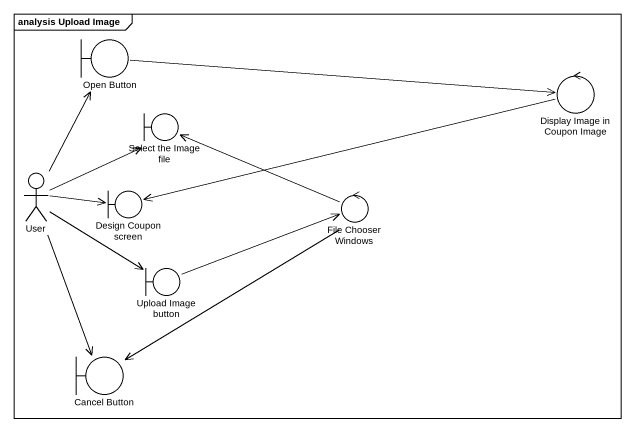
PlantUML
@startuml
mainframe analysis Upload Image
boundary "Open Button" as Open_Button
control "Display Image in Coupon Image" as Display_Image_in_Coupon
boundary "Select the Image file" as Select_the_Image_file
actor User
boundary "Design Coupon screen" as Design_Coupon_screen
control "File Chooser Windows" as File_Chooser_Windows
boundary "Upload Image button" as Upload_Image_button
boundary "Cancel Button" as Cancel_Button
Open_Button -right-> Display_Image_in_Coupon
Display_Image_in_Coupon -left-> Design_Coupon_screen
User -up-> Open_Button
User -right-> Select_the_Image_file
User -right-> Design_Coupon_screen
User --> Upload_Image_button
User --> Cancel_Button
File_Chooser_Windows -left-> Select_the_Image_file
File_Chooser_Windows --> Cancel_Button
Upload_Image_button -right-> File_Chooser_Windows
@enduml
